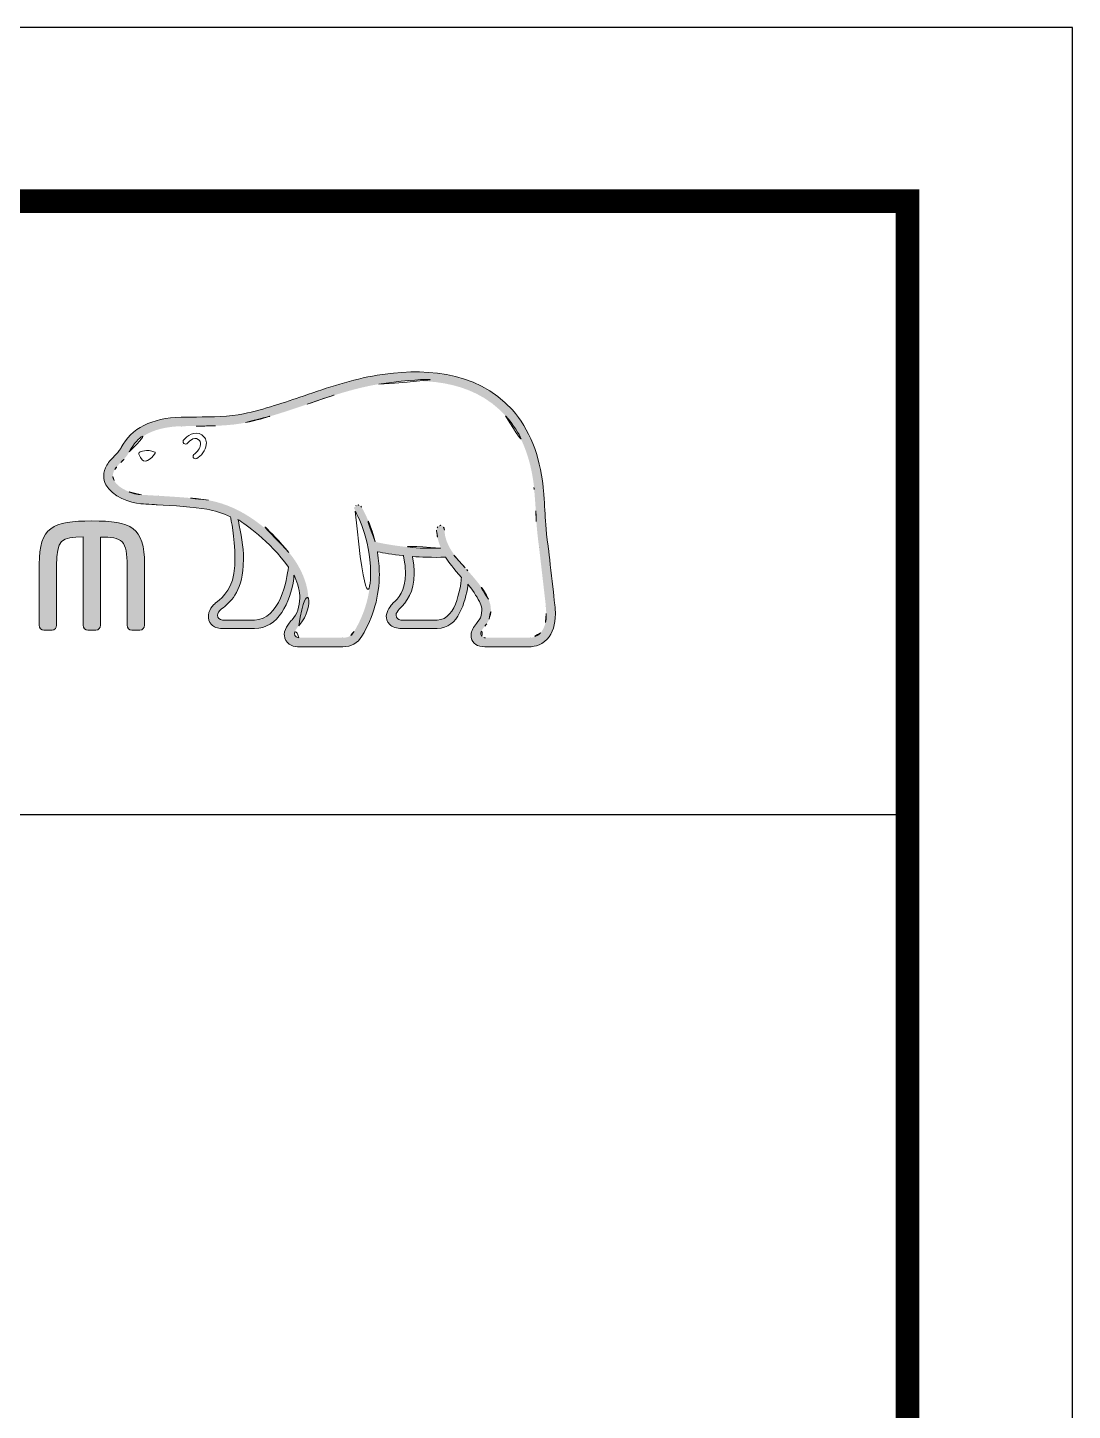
# Model space of a CAD drawing. Extents: x 16296675204 to 16296683393, y -37409618576 to -37409617244.
# Drawn here: x 16296676515.3 to 16296676582.1, y -37409617455.4 to -37409617367.1 of the extents above; entities that cross this region are included whole.
import ezdxf

# ---------------------------------------------------------------- set-up
doc = ezdxf.new("R2010")
doc.units = 0
doc.header["$LTSCALE"] = 10
doc.header["$MEASUREMENT"] = 0
doc.layers.get('0').update_dxf_attribs({"linetype": 'CONTINUOUS'})
doc.layers.add('레이어 1', color=7, linetype='CONTINUOUS', lineweight=0)

msp = doc.modelspace()

# ---------------------------------------------------------------- hatches: boundary and pattern name
at = {"layer": '레이어 1'}
h = msp.add_hatch(color=5, dxfattribs=at)
h.dxf.hatch_style = 1
edge = h.paths.add_edge_path(flags=16)
edge.add_spline(control_points=[(16296676548.11409, -37409617405.735893), (16296676547.830561, -37409617406.049751), (16296676547.474251, -37409617406.052567), (16296676547.45883, -37409617406.052567), (16296676547.45883, -37409617406.052567), (16296676544.60463, -37409617406.052567), (16296676544.60463, -37409617406.052567), (16296676544.49976, -37409617406.052567), (16296676544.41963, -37409617406.026268), (16296676544.367741, -37409617405.975037), (16296676544.324421, -37409617405.932617), (16296676544.303379, -37409617405.868088), (16296676544.303379, -37409617405.788132), (16296676544.303379, -37409617405.627167), (16296676544.420879, -37409617405.479187), (16296676544.54571, -37409617405.322083), (16296676544.66143, -37409617405.173401), (16296676544.77137, -37409617405.032417), (16296676544.83292, -37409617404.859177), (16296676544.989149, -37409617404.438721), (16296676544.973181, -37409617403.990189), (16296676544.786631, -37409617403.594971), (16296676544.44961, -37409617402.879921), (16296676543.94956, -37409617402.31813), (16296676543.464911, -37409617401.775269), (16296676543.464911, -37409617401.775269), (16296676543.300791, -37409617401.595016), (16296676543.300791, -37409617401.593269), (16296676542.67078, -37409617400.89122), (16296676542.01973, -37409617400.164932), (16296676541.968361, -37409617399.180229), (16296676541.956619, -37409617398.985237), (16296676541.866489, -37409617398.867416), (16296676541.741119, -37409617398.872681), (16296676541.741119, -37409617398.872681), (16296676541.556471, -37409617398.961388), (16296676541.55246, -37409617398.961388), (16296676541.50248, -37409617399.016457), (16296676541.4746, -37409617399.098503), (16296676541.4746, -37409617399.192863), (16296676541.4746, -37409617399.192863), (16296676541.476179, -37409617399.226151), (16296676541.476179, -37409617399.226517), (16296676541.501431, -37409617399.582458), (16296676541.5863, -37409617399.931732), (16296676541.73551, -37409617400.294327), (16296676541.73551, -37409617400.294327), (16296676541.75008, -37409617400.330818), (16296676541.75008, -37409617400.330818), (16296676541.75008, -37409617400.330818), (16296676541.711479, -37409617400.332207), (16296676541.711479, -37409617400.332207), (16296676539.87916, -37409617400.404808), (16296676538.0828, -37409617400.059036), (16296676537.554501, -37409617399.931732), (16296676537.228701, -37409617398.62088), (16296676536.700239, -37409617397.751892), (16296676536.677441, -37409617397.715073), (16296676536.63641, -37409617397.647041), (16296676536.570829, -37409617397.594772), (16296676536.5077, -37409617397.576538), (16296676536.5077, -37409617397.576538), (16296676536.35339, -37409617397.599693), (16296676536.334471, -37409617397.602142), (16296676536.321501, -37409617397.621429), (16296676536.294491, -37409617397.657898), (16296676536.234871, -37409617397.737869), (16296676536.234871, -37409617397.737869), (16296676536.22752, -37409617397.802032), (16296676536.22752, -37409617397.802032), (16296676536.22752, -37409617397.802032), (16296676536.276251, -37409617397.974564), (16296676536.276251, -37409617397.974564), (16296676536.316231, -37409617398.043663), (16296676537.257111, -37409617399.691872), (16296676537.257111, -37409617401.874878), (16296676537.257111, -37409617403.221497), (16296676536.903271, -37409617404.491997), (16296676536.20542, -37409617405.650681), (16296676536.03867, -37409617405.928757), (16296676535.81896, -37409617406.052567), (16296676535.49214, -37409617406.052567), (16296676535.49214, -37409617406.052567), (16296676532.678591, -37409617406.052567), (16296676532.678591, -37409617406.052567), (16296676532.58532, -37409617406.052567), (16296676532.39069, -37409617405.986977), (16296676532.39069, -37409617405.783569), (16296676532.39069, -37409617405.671356), (16296676532.494659, -37409617405.487244), (16296676532.667919, -37409617405.293327), (16296676533.840401, -37409617403.98774), (16296676533.16396, -37409617401.948502), (16296676532.03949, -37409617400.605042), (16296676530.9534, -37409617399.309273), (16296676529.18088, -37409617397.678589), (16296676526.904949, -37409617397.273537), (16296676526.098379, -37409617397.132591), (16296676524.772989, -37409617397.054047), (16296676523.702511, -37409617396.99054), (16296676523.702511, -37409617396.99054), (16296676522.62048, -37409617396.926376), (16296676522.62048, -37409617396.926376), (16296676522.06518, -37409617396.883942), (16296676521.14744, -37409617396.542389), (16296676520.86812, -37409617396.013527), (16296676520.75012, -37409617395.794357), (16296676520.763439, -37409617395.572037), (16296676520.911421, -37409617395.316399), (16296676521.004539, -37409617395.162109), (16296676521.13236, -37409617395.029541), (16296676521.29315, -37409617394.868217), (16296676521.47094, -37409617394.688316), (16296676521.65383, -37409617394.502113), (16296676521.796221, -37409617394.25663), (16296676521.796221, -37409617394.25663), (16296676521.837061, -37409617394.17984), (16296676521.837061, -37409617394.17984), (16296676522.38044, -37409617393.140411), (16296676523.499809, -37409617392.591583), (16296676525.16539, -37409617392.547409), (16296676525.16539, -37409617392.547409), (16296676526.10471, -37409617392.536888), (16296676526.10471, -37409617392.536888), (16296676527.136049, -37409617392.531631), (16296676528.306299, -37409617392.525673), (16296676529.267851, -37409617392.318764), (16296676530.61833, -37409617392.028397), (16296676531.97319, -37409617391.565491), (16296676533.16885, -37409617391.157997), (16296676533.16885, -37409617391.157997), (16296676533.207081, -37409617391.145393), (16296676533.207081, -37409617391.145393), (16296676534.685909, -37409617390.639687), (16296676536.21524, -37409617390.116814), (16296676537.77857, -37409617389.862228), (16296676540.280531, -37409617389.448067), (16296676543.716339, -37409617389.461746), (16296676545.877951, -37409617391.888474), (16296676546.87706, -37409617393.012039), (16296676547.4925, -37409617394.557167), (16296676547.704309, -37409617396.482071), (16296676547.704309, -37409617396.482071), (16296676547.69626, -37409617396.475754), (16296676547.688869, -37409617396.469101), (16296676547.706051, -37409617396.507294), (16296676547.7222, -37409617396.723343), (16296676547.81127, -37409617397.947922), (16296676547.83687, -37409617398.536713), (16296676547.86388, -37409617399.145493), (16296676548.01782, -37409617400.275047), (16296676548.01782, -37409617400.275047), (16296676548.454069, -37409617404.052597), (16296676548.454069, -37409617404.052597), (16296676548.454069, -37409617404.052597), (16296676548.480021, -37409617404.511658), (16296676548.480021, -37409617404.511658), (16296676548.480021, -37409617405.053818), (16296676548.357281, -37409617405.465874), (16296676548.11409, -37409617405.735893)], knot_values=[0, 0, 0, 0, 1, 1, 1, 2, 2, 2, 3, 3, 3, 4, 4, 4, 5, 5, 5, 6, 6, 6, 7, 7, 7, 8, 8, 8, 9, 9, 9, 10, 10, 10, 11, 11, 11, 12, 12, 12, 13, 13, 13, 14, 14, 14, 15, 15, 15, 16, 16, 16, 17, 17, 17, 18, 18, 18, 19, 19, 19, 20, 20, 20, 21, 21, 21, 22, 22, 22, 23, 23, 23, 24, 24, 24, 25, 25, 25, 26, 26, 26, 27, 27, 27, 28, 28, 28, 29, 29, 29, 30, 30, 30, 31, 31, 31, 32, 32, 32, 33, 33, 33, 34, 34, 34, 35, 35, 35, 36, 36, 36, 37, 37, 37, 38, 38, 38, 39, 39, 39, 40, 40, 40, 41, 41, 41, 42, 42, 42, 43, 43, 43, 44, 44, 44, 45, 45, 45, 46, 46, 46, 47, 47, 47, 48, 48, 48, 49, 49, 49, 50, 50, 50, 51, 51, 51, 52, 52, 52, 53, 53, 53, 53], degree=3, periodic=0)
edge = h.paths.add_edge_path(flags=16)
edge.add_spline(control_points=[(16296676541.51598, -37409617404.919487), (16296676541.51598, -37409617404.919487), (16296676539.18762, -37409617404.919487), (16296676539.18762, -37409617404.919487), (16296676539.01544, -37409617404.919487), (16296676538.879379, -37409617404.782028), (16296676538.879379, -37409617404.606667), (16296676538.879379, -37409617404.484299), (16296676538.98563, -37409617404.328598), (16296676539.086109, -37409617404.221626), (16296676539.55971, -37409617403.768204), (16296676540.04417, -37409617403.143997), (16296676540.04417, -37409617401.95903), (16296676540.04417, -37409617401.95903), (16296676540.014179, -37409617401.420731), (16296676540.014179, -37409617401.41864), (16296676540.014179, -37409617401.41864), (16296676539.92861, -37409617400.89505), (16296676539.92861, -37409617400.89505), (16296676539.92861, -37409617400.89505), (16296676539.922649, -37409617400.862083), (16296676539.922649, -37409617400.862083), (16296676539.922649, -37409617400.862083), (16296676539.95701, -37409617400.864548), (16296676539.95701, -37409617400.864548), (16296676540.391171, -37409617400.895752), (16296676541.23597, -37409617400.942757), (16296676542.04253, -37409617400.904533), (16296676542.24733, -37409617401.230309), (16296676542.57733, -37409617401.649368), (16296676543.05917, -37409617402.207657), (16296676543.03706, -37409617402.485413), (16296676542.80702, -37409617404.919487), (16296676541.51598, -37409617404.919487)], knot_values=[0, 0, 0, 0, 1, 1, 1, 2, 2, 2, 3, 3, 3, 4, 4, 4, 5, 5, 5, 6, 6, 6, 7, 7, 7, 8, 8, 8, 9, 9, 9, 10, 10, 10, 11, 11, 11, 11], degree=3, periodic=0)
edge = h.paths.add_edge_path(flags=16)
edge.add_spline(control_points=[(16296676529.8328, -37409617404.919487), (16296676529.8328, -37409617404.919487), (16296676527.78903, -37409617404.919487), (16296676527.78903, -37409617404.919487), (16296676527.63578, -37409617404.919487), (16296676527.470949, -37409617404.793243), (16296676527.470949, -37409617404.606667), (16296676527.470949, -37409617404.493431), (16296676527.565981, -37409617404.353142), (16296676527.739229, -37409617404.213913), (16296676528.256479, -37409617403.801857), (16296676529.04026, -37409617403.178337), (16296676529.12513, -37409617401.456833), (16296676529.12513, -37409617401.456833), (16296676529.13686, -37409617400.987267), (16296676529.13686, -37409617400.987267), (16296676529.13686, -37409617400.255058), (16296676528.96907, -37409617399.371002), (16296676528.809879, -37409617398.58091), (16296676528.809879, -37409617398.58091), (16296676528.783911, -37409617398.500259), (16296676528.783911, -37409617398.500259), (16296676528.783911, -37409617398.500259), (16296676528.850889, -37409617398.552513), (16296676528.850889, -37409617398.552513), (16296676529.155621, -37409617398.740112), (16296676530.82489, -37409617399.871407), (16296676532.00951, -37409617401.542793), (16296676531.911301, -37409617402.333908), (16296676531.46524, -37409617404.919487), (16296676529.8328, -37409617404.919487)], knot_values=[0, 0, 0, 0, 1, 1, 1, 2, 2, 2, 3, 3, 3, 4, 4, 4, 5, 5, 5, 6, 6, 6, 7, 7, 7, 8, 8, 8, 9, 9, 9, 10, 10, 10, 10], degree=3, periodic=0)
edge = h.paths.add_edge_path()
edge.add_spline(control_points=[(16296676549.030951, -37409617403.995453), (16296676549.03023, -37409617403.990189), (16296676548.5968, -37409617400.196503), (16296676548.5968, -37409617400.196503), (16296676548.43635, -37409617399.062737), (16296676548.4132, -37409617398.45816), (16296676548.392349, -37409617397.922333), (16296676548.392349, -37409617397.922333), (16296676548.285049, -37409617396.424553), (16296676548.285049, -37409617396.423492), (16296676548.056761, -37409617394.373413), (16296676547.39327, -37409617392.717484), (16296676546.312099, -37409617391.506577), (16296676543.976549, -37409617388.882401), (16296676540.330681, -37409617388.854691), (16296676537.68232, -37409617389.291313), (16296676536.05813, -37409617389.559937), (16296676534.505659, -37409617390.089828), (16296676533.004721, -37409617390.603218), (16296676533.004721, -37409617390.603218), (16296676532.956341, -37409617390.620392), (16296676532.956341, -37409617390.620392), (16296676531.78297, -37409617391.020523), (16296676530.451401, -37409617391.476067), (16296676529.14477, -37409617391.754494), (16296676528.247021, -37409617391.94632), (16296676527.12273, -37409617391.955093), (16296676526.129589, -37409617391.960358), (16296676526.129589, -37409617391.960358), (16296676525.146629, -37409617391.972267), (16296676525.146629, -37409617391.972267), (16296676523.257851, -37409617392.018921), (16296676521.971359, -37409617392.672958), (16296676521.32156, -37409617393.915421), (16296676521.32156, -37409617393.915421), (16296676521.292271, -37409617393.969063), (16296676521.292271, -37409617393.969063), (16296676521.18479, -37409617394.157387), (16296676521.0254, -37409617394.317307), (16296676520.882681, -37409617394.460388), (16296676520.725389, -37409617394.618896), (16296676520.54813, -37409617394.796677), (16296676520.41276, -37409617395.026733), (16296676520.276859, -37409617395.257141), (16296676520.208309, -37409617395.490677), (16296676520.208309, -37409617395.720016), (16296676520.208309, -37409617395.912903), (16296676520.256689, -37409617396.102272), (16296676520.353861, -37409617396.283218), (16296676520.755381, -37409617397.041412), (16296676521.900709, -37409617397.450638), (16296676522.584181, -37409617397.49939), (16296676522.584181, -37409617397.49939), (16296676523.59029, -37409617397.562523), (16296676523.614309, -37409617397.564621), (16296676524.620251, -37409617397.621429), (16296676525.9979, -37409617397.701027), (16296676526.8022, -37409617397.843063), (16296676527.27248, -37409617397.926178), (16296676527.80691, -37409617398.094849), (16296676528.299271, -37409617398.32666), (16296676528.334339, -37409617398.454308), (16296676528.58997, -37409617399.590881), (16296676528.58997, -37409617400.987984), (16296676528.58997, -37409617400.987984), (16296676528.579109, -37409617401.431259), (16296676528.579109, -37409617401.431259), (16296676528.50494, -37409617402.904457), (16296676527.862671, -37409617403.419273), (16296676527.39205, -37409617403.795914), (16296676527.344351, -37409617403.833443), (16296676526.92494, -37409617404.181664), (16296676526.894779, -37409617404.600723), (16296676526.87339, -37409617404.837784), (16296676526.94124, -37409617405.053818), (16296676527.085211, -37409617405.20916), (16296676527.241249, -37409617405.377487), (16296676527.4785, -37409617405.462692), (16296676527.78903, -37409617405.462692), (16296676527.78903, -37409617405.462692), (16296676529.8328, -37409617405.462692), (16296676529.8328, -37409617405.462692), (16296676531.362499, -37409617405.462692), (16296676532.119261, -37409617403.815552), (16296676532.34947, -37409617402.272537), (16296676532.34947, -37409617402.272537), (16296676532.354219, -37409617402.055473), (16296676532.354219, -37409617402.055473), (16296676532.354219, -37409617402.055473), (16296676532.417351, -37409617402.164169), (16296676532.417351, -37409617402.164169), (16296676532.613529, -37409617402.600769), (16296676532.73156, -37409617403.122597), (16296676532.73156, -37409617403.515694), (16296676532.73156, -37409617404.067337), (16296676532.56077, -37409617404.549179), (16296676532.23638, -37409617404.908257), (16296676532.154499, -37409617404.989288), (16296676531.74543, -37409617405.413254), (16296676531.74543, -37409617405.836533), (16296676531.74543, -37409617405.836533), (16296676531.749109, -37409617405.906326), (16296676531.749109, -37409617405.906326), (16296676531.80715, -37409617406.406403), (16296676532.21183, -37409617406.629784), (16296676532.58777, -37409617406.629784), (16296676532.58777, -37409617406.629784), (16296676535.49214, -37409617406.629784), (16296676535.49214, -37409617406.629784), (16296676536.016399, -37409617406.629784), (16296676536.434219, -37409617406.393753), (16296676536.702669, -37409617405.94841), (16296676537.441759, -37409617404.721359), (16296676537.81628, -37409617403.388763), (16296676537.81628, -37409617401.988831), (16296676537.81628, -37409617401.55188), (16296676537.77507, -37409617401.08548), (16296676537.69442, -37409617400.601532), (16296676537.69442, -37409617400.601532), (16296676537.687401, -37409617400.562958), (16296676537.687401, -37409617400.562958), (16296676537.687401, -37409617400.562958), (16296676537.725981, -37409617400.57103), (16296676537.725981, -37409617400.57103), (16296676538.07542, -37409617400.638702), (16296676538.637581, -37409617400.736191), (16296676539.33227, -37409617400.811234), (16296676539.33227, -37409617400.811234), (16296676539.352461, -37409617400.813698), (16296676539.352461, -37409617400.813698), (16296676539.352461, -37409617400.813698), (16296676539.44591, -37409617401.346046), (16296676539.44591, -37409617401.346046), (16296676539.44591, -37409617401.346046), (16296676539.46641, -37409617401.472267), (16296676539.46641, -37409617401.47438), (16296676539.46641, -37409617401.47438), (16296676539.49412, -37409617401.945358), (16296676539.49412, -37409617401.945358), (16296676539.49412, -37409617403.075607), (16296676538.980709, -37409617403.567261), (16296676538.704729, -37409617403.830971), (16296676538.700859, -37409617403.834488), (16296676538.31583, -37409617404.22583), (16296676538.27409, -37409617404.573013), (16296676538.27409, -37409617404.573013), (16296676538.260771, -37409617404.679626), (16296676538.260771, -37409617404.679626), (16296676538.260771, -37409617404.788696), (16296676538.288811, -37409617405.002609), (16296676538.47958, -37409617405.199699), (16296676538.64757, -37409617405.374687), (16296676538.9076, -37409617405.462692), (16296676539.25338, -37409617405.462692), (16296676539.25338, -37409617405.462692), (16296676541.51598, -37409617405.462692), (16296676541.51598, -37409617405.462692), (16296676542.890129, -37409617405.462692), (16296676543.303761, -37409617403.715607), (16296676543.47051, -37409617402.736488), (16296676543.47051, -37409617402.736488), (16296676543.478239, -37409617402.635498), (16296676543.478239, -37409617402.635498), (16296676543.478239, -37409617402.635498), (16296676543.532591, -37409617402.709488), (16296676543.532591, -37409617402.709488), (16296676543.84944, -37409617403.114182), (16296676544.12735, -37409617403.564102), (16296676544.26112, -37409617403.843964), (16296676544.33143, -37409617403.989479), (16296676544.36931, -37409617404.151154), (16296676544.36931, -37409617404.313171), (16296676544.36931, -37409617404.313171), (16296676544.318119, -37409617404.640701), (16296676544.318119, -37409617404.640701), (16296676544.26516, -37409617404.818497), (16296676544.143829, -37409617404.982269), (16296676544.02512, -37409617405.140778), (16296676543.85099, -37409617405.366966), (16296676543.67144, -37409617405.60157), (16296676543.67144, -37409617405.88633), (16296676543.67144, -37409617405.88633), (16296676543.68829, -37409617406.043083), (16296676543.68829, -37409617406.043083), (16296676543.77104, -37409617406.42112), (16296676544.07737, -37409617406.629784), (16296676544.55027, -37409617406.629784), (16296676544.55027, -37409617406.629784), (16296676547.45743, -37409617406.629784), (16296676547.45743, -37409617406.629784), (16296676547.52124, -37409617406.629784), (16296676548.089359, -37409617406.615753), (16296676548.53437, -37409617406.134262), (16296676548.88961, -37409617405.749573), (16296676549.062149, -37409617405.220718), (16296676549.062149, -37409617404.518661), (16296676549.062149, -37409617404.518661), (16296676549.03129, -37409617403.997902), (16296676549.030951, -37409617403.995453)], knot_values=[0, 0, 0, 0, 1, 1, 1, 2, 2, 2, 3, 3, 3, 4, 4, 4, 5, 5, 5, 6, 6, 6, 7, 7, 7, 8, 8, 8, 9, 9, 9, 10, 10, 10, 11, 11, 11, 12, 12, 12, 13, 13, 13, 14, 14, 14, 15, 15, 15, 16, 16, 16, 17, 17, 17, 18, 18, 18, 19, 19, 19, 20, 20, 20, 21, 21, 21, 22, 22, 22, 23, 23, 23, 24, 24, 24, 25, 25, 25, 26, 26, 26, 27, 27, 27, 28, 28, 28, 29, 29, 29, 30, 30, 30, 31, 31, 31, 32, 32, 32, 33, 33, 33, 34, 34, 34, 35, 35, 35, 36, 36, 36, 37, 37, 37, 38, 38, 38, 39, 39, 39, 40, 40, 40, 41, 41, 41, 42, 42, 42, 43, 43, 43, 44, 44, 44, 45, 45, 45, 46, 46, 46, 47, 47, 47, 48, 48, 48, 49, 49, 49, 50, 50, 50, 51, 51, 51, 52, 52, 52, 53, 53, 53, 54, 54, 54, 55, 55, 55, 56, 56, 56, 57, 57, 57, 58, 58, 58, 59, 59, 59, 60, 60, 60, 61, 61, 61, 62, 62, 62, 63, 63, 63, 64, 64, 64, 65, 65, 65, 66, 66, 66, 66], degree=3, periodic=0)
edge = h.paths.add_edge_path(flags=0)
edge.add_spline(control_points=[(16296676522.534731, -37409617394.184387), (16296676522.534731, -37409617394.184387), (16296676522.957661, -37409617393.993271), (16296676523.48159, -37409617394.195259), (16296676523.48159, -37409617394.195259), (16296676523.546459, -37409617394.222961), (16296676523.46195, -37409617394.342552), (16296676523.206829, -37409617394.685516), (16296676522.955379, -37409617394.759521), (16296676522.955379, -37409617394.759521), (16296676522.955379, -37409617394.759521), (16296676522.773211, -37409617394.823677), (16296676522.670811, -37409617394.699539), (16296676522.463909, -37409617394.456879), (16296676522.4576, -37409617394.315552), (16296676522.4576, -37409617394.315552), (16296676522.4576, -37409617394.315552), (16296676522.436199, -37409617394.210693), (16296676522.534731, -37409617394.184387)], knot_values=[0, 0, 0, 0, 1, 1, 1, 2, 2, 2, 3, 3, 3, 4, 4, 4, 5, 5, 5, 6, 6, 6, 6], degree=3, periodic=0)
edge = h.paths.add_edge_path(flags=0)
edge.add_spline(control_points=[(16296676525.325649, -37409617393.406578), (16296676525.262341, -37409617393.475662), (16296676525.257441, -37409617393.590691), (16296676525.325649, -37409617393.651352), (16296676525.39089, -37409617393.710274), (16296676525.503969, -37409617393.694839), (16296676525.567089, -37409617393.625412), (16296676525.60076, -37409617393.590691), (16296676525.947941, -37409617393.178627), (16296676526.247431, -37409617393.389389), (16296676526.356831, -37409617393.467957), (16296676526.402069, -37409617393.579468), (16296676526.38595, -37409617393.723587), (16296676526.36034, -37409617393.954681), (16296676526.159929, -37409617394.21701), (16296676526.019831, -37409617394.306778), (16296676525.94146, -37409617394.354477), (16296676525.88973, -37409617394.456879), (16296676525.926901, -37409617394.539642), (16296676525.96372, -37409617394.62204), (16296676526.068581, -37409617394.646606), (16296676526.152731, -37409617394.607323), (16296676526.403469, -37409617394.487381), (16296676526.719629, -37409617394.086906), (16296676526.76293, -37409617393.713432), (16296676526.791679, -37409617393.453217), (16296676526.6749, -37409617393.240707), (16296676526.466949, -37409617393.09729), (16296676526.019831, -37409617392.779907), (16296676525.513081, -37409617393.204567), (16296676525.325649, -37409617393.406578)], knot_values=[0, 0, 0, 0, 1, 1, 1, 2, 2, 2, 3, 3, 3, 4, 4, 4, 5, 5, 5, 6, 6, 6, 7, 7, 7, 8, 8, 8, 9, 9, 9, 10, 10, 10, 10], degree=3, periodic=0)
edge = h.paths.add_edge_path(flags=0)
edge.add_spline(control_points=[(16296676525.26849, -37409617393.716232), (16296676525.26849, -37409617393.716232), (16296676525.26849, -37409617393.716232), (16296676525.26849, -37409617393.716232), (16296676525.26849, -37409617393.716232), (16296676525.26849, -37409617393.716232), (16296676525.26849, -37409617393.716232)], knot_values=[0, 0, 0, 0, 1, 1, 1, 2, 2, 2, 2], degree=3, periodic=0)
h = msp.add_hatch(color=5, dxfattribs=at)
h.dxf.hatch_style = 2
edge = h.paths.add_edge_path()
edge.add_spline(control_points=[(16296676516.08955, -37409617401.359009), (16296676516.08955, -37409617401.359009), (16296676516.08955, -37409617405.258621), (16296676516.08955, -37409617405.258621), (16296676516.08955, -37409617405.427277), (16296676516.222099, -37409617405.564392), (16296676516.384821, -37409617405.564392), (16296676516.384821, -37409617405.564392), (16296676516.90663, -37409617405.564392), (16296676516.90663, -37409617405.564392), (16296676517.09074, -37409617405.564392), (16296676517.20085, -37409617405.409401), (16296676517.20085, -37409617405.258621), (16296676517.20085, -37409617405.258621), (16296676517.20085, -37409617401.455437), (16296676517.20085, -37409617401.455437), (16296676517.20085, -37409617399.778481), (16296676517.48526, -37409617399.615417), (16296676518.903419, -37409617399.611557), (16296676518.903419, -37409617399.714668), (16296676518.903419, -37409617405.258621), (16296676518.903419, -37409617405.258621), (16296676518.903419, -37409617405.433601), (16296676519.02932, -37409617405.564392), (16296676519.196239, -37409617405.564392), (16296676519.196239, -37409617405.564392), (16296676519.70895, -37409617405.564392), (16296676519.70895, -37409617405.564392), (16296676519.89234, -37409617405.564392), (16296676520.002119, -37409617405.409401), (16296676520.002119, -37409617405.258621), (16296676520.002119, -37409617405.258621), (16296676520.002119, -37409617399.731842), (16296676520.002119, -37409617399.622437), (16296676520.6656, -37409617399.624878), (16296676521.13166, -37409617399.679588), (16296676521.38398, -37409617399.931732), (16296676521.64979, -37409617400.197189), (16296676521.7017, -37409617400.69236), (16296676521.7017, -37409617401.455437), (16296676521.7017, -37409617401.455437), (16296676521.7017, -37409617405.258621), (16296676521.7017, -37409617405.258621), (16296676521.7017, -37409617405.424141), (16296676521.83724, -37409617405.564392), (16296676521.997511, -37409617405.564392), (16296676521.997511, -37409617405.564392), (16296676522.52177, -37409617405.564392), (16296676522.52177, -37409617405.564392), (16296676522.7036, -37409617405.564392), (16296676522.815981, -37409617405.405891), (16296676522.815981, -37409617405.258621), (16296676522.815981, -37409617405.258621), (16296676522.815981, -37409617401.359009), (16296676522.815981, -37409617401.359009), (16296676522.815981, -37409617398.995422), (16296676521.977859, -37409617398.594917), (16296676519.4589, -37409617398.594917), (16296676516.93083, -37409617398.594917), (16296676516.08955, -37409617398.995422), (16296676516.08955, -37409617401.359009)], knot_values=[0, 0, 0, 0, 1, 1, 1, 2, 2, 2, 3, 3, 3, 4, 4, 4, 5, 5, 5, 6, 6, 6, 7, 7, 7, 8, 8, 8, 9, 9, 9, 10, 10, 10, 11, 11, 11, 12, 12, 12, 13, 13, 13, 14, 14, 14, 15, 15, 15, 16, 16, 16, 17, 17, 17, 18, 18, 18, 19, 19, 19, 20, 20, 20, 20], degree=3, periodic=0)

# ---------------------------------------------------------------- linework, layer by layer
at = {"color": 5}
msp.add_line((16296676529.742241, -37409617405.462692), (16296676529.742241, -37409617405.462692), dxfattribs=at)
at = {"color": 5, "ltscale": 40}
msp.add_line((16296676571.552481, -37409617417.36499), (16296676467.50938, -37409617417.36499), dxfattribs=at)
at = {"ltscale": 0.5}
msp.add_lwpolyline([(16296675931.084169, -37409617844.102562), (16296676582.084169, -37409617844.102562), (16296676582.084169, -37409617367.102562), (16296675931.084169, -37409617367.102562)], close=True, dxfattribs=at)
at = {"color": 5, "linetype": 'ByBlock', "lineweight": 200, "const_width": 1.5}
msp.add_lwpolyline([(16296675941.552361, -37409617823.677841), (16296676571.552361, -37409617823.677841), (16296676571.552361, -37409617378.177841), (16296675941.552361, -37409617378.177841)], close=True, dxfattribs=at)
at = {"layer": '레이어 1', "color": 5}
for points, knots in [([(16296676549.030951, -37409617403.995453), (16296676549.03023, -37409617403.990189), (16296676548.5968, -37409617400.196503), (16296676548.5968, -37409617400.196503), (16296676548.43635, -37409617399.062737), (16296676548.4132, -37409617398.45816), (16296676548.392349, -37409617397.922333), (16296676548.392349, -37409617397.922333), (16296676548.285049, -37409617396.424553), (16296676548.285049, -37409617396.423492), (16296676548.056761, -37409617394.373413), (16296676547.39327, -37409617392.717484), (16296676546.312099, -37409617391.506577), (16296676543.976549, -37409617388.882401), (16296676540.330681, -37409617388.854691), (16296676537.68232, -37409617389.291313), (16296676536.05813, -37409617389.559937), (16296676534.505659, -37409617390.089828), (16296676533.004721, -37409617390.603218), (16296676533.004721, -37409617390.603218), (16296676532.956341, -37409617390.620392), (16296676532.956341, -37409617390.620392), (16296676531.78297, -37409617391.020523), (16296676530.451401, -37409617391.476067), (16296676529.14477, -37409617391.754494), (16296676528.247021, -37409617391.94632), (16296676527.12273, -37409617391.955093), (16296676526.129589, -37409617391.960358), (16296676526.129589, -37409617391.960358), (16296676525.146629, -37409617391.972267), (16296676525.146629, -37409617391.972267), (16296676523.257851, -37409617392.018921), (16296676521.971359, -37409617392.672958), (16296676521.32156, -37409617393.915421), (16296676521.32156, -37409617393.915421), (16296676521.292271, -37409617393.969063), (16296676521.292271, -37409617393.969063), (16296676521.18479, -37409617394.157387), (16296676521.0254, -37409617394.317307), (16296676520.882681, -37409617394.460388), (16296676520.725389, -37409617394.618896), (16296676520.54813, -37409617394.796677), (16296676520.41276, -37409617395.026733), (16296676520.276859, -37409617395.257141), (16296676520.208309, -37409617395.490677), (16296676520.208309, -37409617395.720016), (16296676520.208309, -37409617395.912903), (16296676520.256689, -37409617396.102272), (16296676520.353861, -37409617396.283218), (16296676520.755381, -37409617397.041412), (16296676521.900709, -37409617397.450638), (16296676522.584181, -37409617397.49939), (16296676522.584181, -37409617397.49939), (16296676523.59029, -37409617397.562523), (16296676523.614309, -37409617397.564621), (16296676524.620251, -37409617397.621429), (16296676525.9979, -37409617397.701027), (16296676526.8022, -37409617397.843063), (16296676527.27248, -37409617397.926178), (16296676527.80691, -37409617398.094849), (16296676528.299271, -37409617398.32666), (16296676528.334339, -37409617398.454308), (16296676528.58997, -37409617399.590881), (16296676528.58997, -37409617400.987984), (16296676528.58997, -37409617400.987984), (16296676528.579109, -37409617401.431259), (16296676528.579109, -37409617401.431259), (16296676528.50494, -37409617402.904457), (16296676527.862671, -37409617403.419273), (16296676527.39205, -37409617403.795914), (16296676527.344351, -37409617403.833443), (16296676526.92494, -37409617404.181664), (16296676526.894779, -37409617404.600723), (16296676526.87339, -37409617404.837784), (16296676526.94124, -37409617405.053818), (16296676527.085211, -37409617405.20916), (16296676527.241249, -37409617405.377487), (16296676527.4785, -37409617405.462692), (16296676527.78903, -37409617405.462692), (16296676527.78903, -37409617405.462692), (16296676529.8328, -37409617405.462692), (16296676529.8328, -37409617405.462692), (16296676531.362499, -37409617405.462692), (16296676532.119261, -37409617403.815552), (16296676532.34947, -37409617402.272537), (16296676532.34947, -37409617402.272537), (16296676532.354219, -37409617402.055473), (16296676532.354219, -37409617402.055473), (16296676532.354219, -37409617402.055473), (16296676532.417351, -37409617402.164169), (16296676532.417351, -37409617402.164169), (16296676532.613529, -37409617402.600769), (16296676532.73156, -37409617403.122597), (16296676532.73156, -37409617403.515694), (16296676532.73156, -37409617404.067337), (16296676532.56077, -37409617404.549179), (16296676532.23638, -37409617404.908257), (16296676532.154499, -37409617404.989288), (16296676531.74543, -37409617405.413254), (16296676531.74543, -37409617405.836533), (16296676531.74543, -37409617405.836533), (16296676531.749109, -37409617405.906326), (16296676531.749109, -37409617405.906326), (16296676531.80715, -37409617406.406403), (16296676532.21183, -37409617406.629784), (16296676532.58777, -37409617406.629784), (16296676532.58777, -37409617406.629784), (16296676535.49214, -37409617406.629784), (16296676535.49214, -37409617406.629784), (16296676536.016399, -37409617406.629784), (16296676536.434219, -37409617406.393753), (16296676536.702669, -37409617405.94841), (16296676537.441759, -37409617404.721359), (16296676537.81628, -37409617403.388763), (16296676537.81628, -37409617401.988831), (16296676537.81628, -37409617401.55188), (16296676537.77507, -37409617401.08548), (16296676537.69442, -37409617400.601532), (16296676537.69442, -37409617400.601532), (16296676537.687401, -37409617400.562958), (16296676537.687401, -37409617400.562958), (16296676537.687401, -37409617400.562958), (16296676537.725981, -37409617400.57103), (16296676537.725981, -37409617400.57103), (16296676538.07542, -37409617400.638702), (16296676538.637581, -37409617400.736191), (16296676539.33227, -37409617400.811234), (16296676539.33227, -37409617400.811234), (16296676539.352461, -37409617400.813698), (16296676539.352461, -37409617400.813698), (16296676539.352461, -37409617400.813698), (16296676539.44591, -37409617401.346046), (16296676539.44591, -37409617401.346046), (16296676539.44591, -37409617401.346046), (16296676539.46641, -37409617401.472267), (16296676539.46641, -37409617401.47438), (16296676539.46641, -37409617401.47438), (16296676539.49412, -37409617401.945358), (16296676539.49412, -37409617401.945358), (16296676539.49412, -37409617403.075607), (16296676538.980709, -37409617403.567261), (16296676538.704729, -37409617403.830971), (16296676538.700859, -37409617403.834488), (16296676538.31583, -37409617404.22583), (16296676538.27409, -37409617404.573013), (16296676538.27409, -37409617404.573013), (16296676538.260771, -37409617404.679626), (16296676538.260771, -37409617404.679626), (16296676538.260771, -37409617404.788696), (16296676538.288811, -37409617405.002609), (16296676538.47958, -37409617405.199699), (16296676538.64757, -37409617405.374687), (16296676538.9076, -37409617405.462692), (16296676539.25338, -37409617405.462692), (16296676539.25338, -37409617405.462692), (16296676541.51598, -37409617405.462692), (16296676541.51598, -37409617405.462692), (16296676542.890129, -37409617405.462692), (16296676543.303761, -37409617403.715607), (16296676543.47051, -37409617402.736488), (16296676543.47051, -37409617402.736488), (16296676543.478239, -37409617402.635498), (16296676543.478239, -37409617402.635498), (16296676543.478239, -37409617402.635498), (16296676543.532591, -37409617402.709488), (16296676543.532591, -37409617402.709488), (16296676543.84944, -37409617403.114182), (16296676544.12735, -37409617403.564102), (16296676544.26112, -37409617403.843964), (16296676544.33143, -37409617403.989479), (16296676544.36931, -37409617404.151154), (16296676544.36931, -37409617404.313171), (16296676544.36931, -37409617404.313171), (16296676544.318119, -37409617404.640701), (16296676544.318119, -37409617404.640701), (16296676544.26516, -37409617404.818497), (16296676544.143829, -37409617404.982269), (16296676544.02512, -37409617405.140778), (16296676543.85099, -37409617405.366966), (16296676543.67144, -37409617405.60157), (16296676543.67144, -37409617405.88633), (16296676543.67144, -37409617405.88633), (16296676543.68829, -37409617406.043083), (16296676543.68829, -37409617406.043083), (16296676543.77104, -37409617406.42112), (16296676544.07737, -37409617406.629784), (16296676544.55027, -37409617406.629784), (16296676544.55027, -37409617406.629784), (16296676547.45743, -37409617406.629784), (16296676547.45743, -37409617406.629784), (16296676547.52124, -37409617406.629784), (16296676548.089359, -37409617406.615753), (16296676548.53437, -37409617406.134262), (16296676548.88961, -37409617405.749573), (16296676549.062149, -37409617405.220718), (16296676549.062149, -37409617404.518661), (16296676549.062149, -37409617404.518661), (16296676549.03129, -37409617403.997902), (16296676549.030951, -37409617403.995453)], [0, 0, 0, 0, 1, 1, 1, 2, 2, 2, 3, 3, 3, 4, 4, 4, 5, 5, 5, 6, 6, 6, 7, 7, 7, 8, 8, 8, 9, 9, 9, 10, 10, 10, 11, 11, 11, 12, 12, 12, 13, 13, 13, 14, 14, 14, 15, 15, 15, 16, 16, 16, 17, 17, 17, 18, 18, 18, 19, 19, 19, 20, 20, 20, 21, 21, 21, 22, 22, 22, 23, 23, 23, 24, 24, 24, 25, 25, 25, 26, 26, 26, 27, 27, 27, 28, 28, 28, 29, 29, 29, 30, 30, 30, 31, 31, 31, 32, 32, 32, 33, 33, 33, 34, 34, 34, 35, 35, 35, 36, 36, 36, 37, 37, 37, 38, 38, 38, 39, 39, 39, 40, 40, 40, 41, 41, 41, 42, 42, 42, 43, 43, 43, 44, 44, 44, 45, 45, 45, 46, 46, 46, 47, 47, 47, 48, 48, 48, 49, 49, 49, 50, 50, 50, 51, 51, 51, 52, 52, 52, 53, 53, 53, 54, 54, 54, 55, 55, 55, 56, 56, 56, 57, 57, 57, 58, 58, 58, 59, 59, 59, 60, 60, 60, 61, 61, 61, 62, 62, 62, 63, 63, 63, 64, 64, 64, 65, 65, 65, 66, 66, 66, 66]), ([(16296676525.325649, -37409617393.406578), (16296676525.262341, -37409617393.475662), (16296676525.257441, -37409617393.590691), (16296676525.325649, -37409617393.651352), (16296676525.39089, -37409617393.710274), (16296676525.503969, -37409617393.694839), (16296676525.567089, -37409617393.625412), (16296676525.60076, -37409617393.590691), (16296676525.947941, -37409617393.178627), (16296676526.247431, -37409617393.389389), (16296676526.356831, -37409617393.467957), (16296676526.402069, -37409617393.579468), (16296676526.38595, -37409617393.723587), (16296676526.36034, -37409617393.954681), (16296676526.159929, -37409617394.21701), (16296676526.019831, -37409617394.306778), (16296676525.94146, -37409617394.354477), (16296676525.88973, -37409617394.456879), (16296676525.926901, -37409617394.539642), (16296676525.96372, -37409617394.62204), (16296676526.068581, -37409617394.646606), (16296676526.152731, -37409617394.607323), (16296676526.403469, -37409617394.487381), (16296676526.719629, -37409617394.086906), (16296676526.76293, -37409617393.713432), (16296676526.791679, -37409617393.453217), (16296676526.6749, -37409617393.240707), (16296676526.466949, -37409617393.09729), (16296676526.019831, -37409617392.779907), (16296676525.513081, -37409617393.204567), (16296676525.325649, -37409617393.406578)], [0, 0, 0, 0, 1, 1, 1, 2, 2, 2, 3, 3, 3, 4, 4, 4, 5, 5, 5, 6, 6, 6, 7, 7, 7, 8, 8, 8, 9, 9, 9, 10, 10, 10, 10]), ([(16296676522.534731, -37409617394.184387), (16296676522.534731, -37409617394.184387), (16296676522.957661, -37409617393.993271), (16296676523.48159, -37409617394.195259), (16296676523.48159, -37409617394.195259), (16296676523.546459, -37409617394.222961), (16296676523.46195, -37409617394.342552), (16296676523.206829, -37409617394.685516), (16296676522.955379, -37409617394.759521), (16296676522.955379, -37409617394.759521), (16296676522.955379, -37409617394.759521), (16296676522.773211, -37409617394.823677), (16296676522.670811, -37409617394.699539), (16296676522.463909, -37409617394.456879), (16296676522.4576, -37409617394.315552), (16296676522.4576, -37409617394.315552), (16296676522.4576, -37409617394.315552), (16296676522.436199, -37409617394.210693), (16296676522.534731, -37409617394.184387)], [0, 0, 0, 0, 1, 1, 1, 2, 2, 2, 3, 3, 3, 4, 4, 4, 5, 5, 5, 6, 6, 6, 6]), ([(16296676525.26849, -37409617393.716232), (16296676525.26849, -37409617393.716232), (16296676525.26849, -37409617393.716232), (16296676525.26849, -37409617393.716232), (16296676525.26849, -37409617393.716232), (16296676525.26849, -37409617393.716232), (16296676525.26849, -37409617393.716232)], [0, 0, 0, 0, 1, 1, 1, 2, 2, 2, 2]), ([(16296676536.276251, -37409617397.974564), (16296676536.316231, -37409617398.043663), (16296676537.257111, -37409617399.691872), (16296676537.257111, -37409617401.874878), (16296676537.257111, -37409617403.221497), (16296676536.903271, -37409617404.491997), (16296676536.20542, -37409617405.650681)], [24, 24, 24, 24, 25, 25, 25, 26, 26, 26, 26]), ([(16296676516.08955, -37409617401.359009), (16296676516.08955, -37409617401.359009), (16296676516.08955, -37409617405.258621), (16296676516.08955, -37409617405.258621), (16296676516.08955, -37409617405.427277), (16296676516.222099, -37409617405.564392), (16296676516.384821, -37409617405.564392), (16296676516.384821, -37409617405.564392), (16296676516.90663, -37409617405.564392), (16296676516.90663, -37409617405.564392), (16296676517.09074, -37409617405.564392), (16296676517.20085, -37409617405.409401), (16296676517.20085, -37409617405.258621), (16296676517.20085, -37409617405.258621), (16296676517.20085, -37409617401.455437), (16296676517.20085, -37409617401.455437), (16296676517.20085, -37409617399.778481), (16296676517.48526, -37409617399.615417), (16296676518.903419, -37409617399.611557), (16296676518.903419, -37409617399.714668), (16296676518.903419, -37409617405.258621), (16296676518.903419, -37409617405.258621), (16296676518.903419, -37409617405.433601), (16296676519.02932, -37409617405.564392), (16296676519.196239, -37409617405.564392), (16296676519.196239, -37409617405.564392), (16296676519.70895, -37409617405.564392), (16296676519.70895, -37409617405.564392), (16296676519.89234, -37409617405.564392), (16296676520.002119, -37409617405.409401), (16296676520.002119, -37409617405.258621), (16296676520.002119, -37409617405.258621), (16296676520.002119, -37409617399.731842), (16296676520.002119, -37409617399.622437), (16296676520.6656, -37409617399.624878), (16296676521.13166, -37409617399.679588), (16296676521.38398, -37409617399.931732), (16296676521.64979, -37409617400.197189), (16296676521.7017, -37409617400.69236), (16296676521.7017, -37409617401.455437), (16296676521.7017, -37409617401.455437), (16296676521.7017, -37409617405.258621), (16296676521.7017, -37409617405.258621), (16296676521.7017, -37409617405.424141), (16296676521.83724, -37409617405.564392), (16296676521.997511, -37409617405.564392), (16296676521.997511, -37409617405.564392), (16296676522.52177, -37409617405.564392), (16296676522.52177, -37409617405.564392), (16296676522.7036, -37409617405.564392), (16296676522.815981, -37409617405.405891), (16296676522.815981, -37409617405.258621), (16296676522.815981, -37409617405.258621), (16296676522.815981, -37409617401.359009), (16296676522.815981, -37409617401.359009), (16296676522.815981, -37409617398.995422), (16296676521.977859, -37409617398.594917), (16296676519.4589, -37409617398.594917), (16296676516.93083, -37409617398.594917), (16296676516.08955, -37409617398.995422), (16296676516.08955, -37409617401.359009)], [0, 0, 0, 0, 1, 1, 1, 2, 2, 2, 3, 3, 3, 4, 4, 4, 5, 5, 5, 6, 6, 6, 7, 7, 7, 8, 8, 8, 9, 9, 9, 10, 10, 10, 11, 11, 11, 12, 12, 12, 13, 13, 13, 14, 14, 14, 15, 15, 15, 16, 16, 16, 17, 17, 17, 18, 18, 18, 19, 19, 19, 20, 20, 20, 20]), ([(16296676529.8328, -37409617404.919487), (16296676529.8328, -37409617404.919487), (16296676527.78903, -37409617404.919487), (16296676527.78903, -37409617404.919487), (16296676527.63578, -37409617404.919487), (16296676527.470949, -37409617404.793243), (16296676527.470949, -37409617404.606667), (16296676527.470949, -37409617404.493431), (16296676527.565981, -37409617404.353142), (16296676527.739229, -37409617404.213913), (16296676528.256479, -37409617403.801857), (16296676529.04026, -37409617403.178337), (16296676529.12513, -37409617401.456833), (16296676529.12513, -37409617401.456833), (16296676529.13686, -37409617400.987267), (16296676529.13686, -37409617400.987267), (16296676529.13686, -37409617400.255058), (16296676528.96907, -37409617399.371002), (16296676528.809879, -37409617398.58091), (16296676528.809879, -37409617398.58091), (16296676528.783911, -37409617398.500259), (16296676528.783911, -37409617398.500259), (16296676528.783911, -37409617398.500259), (16296676528.850889, -37409617398.552513), (16296676528.850889, -37409617398.552513), (16296676529.155621, -37409617398.740112), (16296676530.82489, -37409617399.871407), (16296676532.00951, -37409617401.542793), (16296676531.911301, -37409617402.333908), (16296676531.46524, -37409617404.919487), (16296676529.8328, -37409617404.919487)], [0, 0, 0, 0, 1, 1, 1, 2, 2, 2, 3, 3, 3, 4, 4, 4, 5, 5, 5, 6, 6, 6, 7, 7, 7, 8, 8, 8, 9, 9, 9, 10, 10, 10, 10]), ([(16296676541.51598, -37409617404.919487), (16296676541.51598, -37409617404.919487), (16296676539.18762, -37409617404.919487), (16296676539.18762, -37409617404.919487), (16296676539.01544, -37409617404.919487), (16296676538.879379, -37409617404.782028), (16296676538.879379, -37409617404.606667), (16296676538.879379, -37409617404.484299), (16296676538.98563, -37409617404.328598), (16296676539.086109, -37409617404.221626), (16296676539.55971, -37409617403.768204), (16296676540.04417, -37409617403.143997), (16296676540.04417, -37409617401.95903), (16296676540.04417, -37409617401.95903), (16296676540.014179, -37409617401.420731), (16296676540.014179, -37409617401.41864), (16296676540.014179, -37409617401.41864), (16296676539.92861, -37409617400.89505), (16296676539.92861, -37409617400.89505), (16296676539.92861, -37409617400.89505), (16296676539.922649, -37409617400.862083), (16296676539.922649, -37409617400.862083), (16296676539.922649, -37409617400.862083), (16296676539.95701, -37409617400.864548), (16296676539.95701, -37409617400.864548), (16296676540.391171, -37409617400.895752), (16296676541.23597, -37409617400.942757), (16296676542.04253, -37409617400.904533), (16296676542.24733, -37409617401.230309), (16296676542.57733, -37409617401.649368), (16296676543.05917, -37409617402.207657), (16296676543.03706, -37409617402.485413), (16296676542.80702, -37409617404.919487), (16296676541.51598, -37409617404.919487)], [0, 0, 0, 0, 1, 1, 1, 2, 2, 2, 3, 3, 3, 4, 4, 4, 5, 5, 5, 6, 6, 6, 7, 7, 7, 8, 8, 8, 9, 9, 9, 10, 10, 10, 11, 11, 11, 11]), ([(16296676532.678591, -37409617406.052567), (16296676532.58532, -37409617406.052567), (16296676532.39069, -37409617405.986977), (16296676532.39069, -37409617405.783569), (16296676532.39069, -37409617405.671356), (16296676532.494659, -37409617405.487244), (16296676532.667919, -37409617405.293327)], [28, 28, 28, 28, 29, 29, 29, 30, 30, 30, 30]), ([(16296676544.367741, -37409617405.975037), (16296676544.324421, -37409617405.932617), (16296676544.303379, -37409617405.868088), (16296676544.303379, -37409617405.788132), (16296676544.303379, -37409617405.627167), (16296676544.420879, -37409617405.479187), (16296676544.54571, -37409617405.322083)], [3, 3, 3, 3, 4, 4, 4, 5, 5, 5, 5])]:
    msp.add_open_spline(points, degree=3, knots=knots, dxfattribs=at)
for points in [[(16296676533.207081, -37409617391.145393), (16296676534.685909, -37409617390.639687), (16296676536.21524, -37409617390.116814), (16296676537.77857, -37409617389.862228)], [(16296676537.77857, -37409617389.862228), (16296676540.280531, -37409617389.448067), (16296676543.716339, -37409617389.461746), (16296676545.877951, -37409617391.888474)], [(16296676529.267851, -37409617392.318764), (16296676530.61833, -37409617392.028397), (16296676531.97319, -37409617391.565491), (16296676533.16885, -37409617391.157997)], [(16296676533.16885, -37409617391.157997), (16296676533.16885, -37409617391.157997), (16296676533.207081, -37409617391.145393), (16296676533.207081, -37409617391.145393)], [(16296676545.877951, -37409617391.888474), (16296676546.87706, -37409617393.012039), (16296676547.4925, -37409617394.557167), (16296676547.704309, -37409617396.482071)], [(16296676521.837061, -37409617394.17984), (16296676522.38044, -37409617393.140411), (16296676523.499809, -37409617392.591583), (16296676525.16539, -37409617392.547409)], [(16296676525.16539, -37409617392.547409), (16296676525.16539, -37409617392.547409), (16296676526.10471, -37409617392.536888), (16296676526.10471, -37409617392.536888)], [(16296676526.10471, -37409617392.536888), (16296676527.136049, -37409617392.531631), (16296676528.306299, -37409617392.525673), (16296676529.267851, -37409617392.318764)], [(16296676521.29315, -37409617394.868217), (16296676521.47094, -37409617394.688316), (16296676521.65383, -37409617394.502113), (16296676521.796221, -37409617394.25663)], [(16296676521.796221, -37409617394.25663), (16296676521.796221, -37409617394.25663), (16296676521.837061, -37409617394.17984), (16296676521.837061, -37409617394.17984)], [(16296676520.911421, -37409617395.316399), (16296676521.004539, -37409617395.162109), (16296676521.13236, -37409617395.029541), (16296676521.29315, -37409617394.868217)], [(16296676520.86812, -37409617396.013527), (16296676520.75012, -37409617395.794357), (16296676520.763439, -37409617395.572037), (16296676520.911421, -37409617395.316399)], [(16296676522.62048, -37409617396.926376), (16296676522.06518, -37409617396.883942), (16296676521.14744, -37409617396.542389), (16296676520.86812, -37409617396.013527)], [(16296676523.702511, -37409617396.99054), (16296676523.702511, -37409617396.99054), (16296676522.62048, -37409617396.926376), (16296676522.62048, -37409617396.926376)], [(16296676526.904949, -37409617397.273537), (16296676526.098379, -37409617397.132591), (16296676524.772989, -37409617397.054047), (16296676523.702511, -37409617396.99054)], [(16296676547.688869, -37409617396.469101), (16296676547.706051, -37409617396.507294), (16296676547.7222, -37409617396.723343), (16296676547.81127, -37409617397.947922)], [(16296676547.704309, -37409617396.482071), (16296676547.704309, -37409617396.482071), (16296676547.69626, -37409617396.475754), (16296676547.688869, -37409617396.469101)], [(16296676532.03949, -37409617400.605042), (16296676530.9534, -37409617399.309273), (16296676529.18088, -37409617397.678589), (16296676526.904949, -37409617397.273537)], [(16296676536.22752, -37409617397.802032), (16296676536.22752, -37409617397.802032), (16296676536.276251, -37409617397.974564), (16296676536.276251, -37409617397.974564)], [(16296676536.234871, -37409617397.737869), (16296676536.234871, -37409617397.737869), (16296676536.22752, -37409617397.802032), (16296676536.22752, -37409617397.802032)], [(16296676536.334471, -37409617397.602142), (16296676536.321501, -37409617397.621429), (16296676536.294491, -37409617397.657898), (16296676536.234871, -37409617397.737869)], [(16296676536.5077, -37409617397.576538), (16296676536.5077, -37409617397.576538), (16296676536.35339, -37409617397.599693), (16296676536.334471, -37409617397.602142)], [(16296676536.677441, -37409617397.715073), (16296676536.63641, -37409617397.647041), (16296676536.570829, -37409617397.594772), (16296676536.5077, -37409617397.576538)], [(16296676537.554501, -37409617399.931732), (16296676537.228701, -37409617398.62088), (16296676536.700239, -37409617397.751892), (16296676536.677441, -37409617397.715073)], [(16296676547.81127, -37409617397.947922), (16296676547.83687, -37409617398.536713), (16296676547.86388, -37409617399.145493), (16296676548.01782, -37409617400.275047)], [(16296676541.741119, -37409617398.872681), (16296676541.741119, -37409617398.872681), (16296676541.556471, -37409617398.961388), (16296676541.55246, -37409617398.961388)], [(16296676541.968361, -37409617399.180229), (16296676541.956619, -37409617398.985237), (16296676541.866489, -37409617398.867416), (16296676541.741119, -37409617398.872681)], [(16296676541.55246, -37409617398.961388), (16296676541.50248, -37409617399.016457), (16296676541.4746, -37409617399.098503), (16296676541.4746, -37409617399.192863)], [(16296676541.4746, -37409617399.192863), (16296676541.4746, -37409617399.192863), (16296676541.476179, -37409617399.226151), (16296676541.476179, -37409617399.226517)], [(16296676541.476179, -37409617399.226517), (16296676541.501431, -37409617399.582458), (16296676541.5863, -37409617399.931732), (16296676541.73551, -37409617400.294327)], [(16296676541.711479, -37409617400.332207), (16296676539.87916, -37409617400.404808), (16296676538.0828, -37409617400.059036), (16296676537.554501, -37409617399.931732)], [(16296676541.73551, -37409617400.294327), (16296676541.73551, -37409617400.294327), (16296676541.75008, -37409617400.330818), (16296676541.75008, -37409617400.330818)], [(16296676541.75008, -37409617400.330818), (16296676541.75008, -37409617400.330818), (16296676541.711479, -37409617400.332207), (16296676541.711479, -37409617400.332207)], [(16296676543.300791, -37409617401.593269), (16296676542.67078, -37409617400.89122), (16296676542.01973, -37409617400.164932), (16296676541.968361, -37409617399.180229)], [(16296676548.01782, -37409617400.275047), (16296676548.01782, -37409617400.275047), (16296676548.454069, -37409617404.052597), (16296676548.454069, -37409617404.052597)], [(16296676543.464911, -37409617401.775269), (16296676543.464911, -37409617401.775269), (16296676543.300791, -37409617401.595016), (16296676543.300791, -37409617401.593269)], [(16296676532.667919, -37409617405.293327), (16296676533.840401, -37409617403.98774), (16296676533.16396, -37409617401.948502), (16296676532.03949, -37409617400.605042)], [(16296676544.786631, -37409617403.594971), (16296676544.44961, -37409617402.879921), (16296676543.94956, -37409617402.31813), (16296676543.464911, -37409617401.775269)], [(16296676544.83292, -37409617404.859177), (16296676544.989149, -37409617404.438721), (16296676544.973181, -37409617403.990189), (16296676544.786631, -37409617403.594971)], [(16296676548.454069, -37409617404.052597), (16296676548.454069, -37409617404.052597), (16296676548.480021, -37409617404.511658), (16296676548.480021, -37409617404.511658)], [(16296676544.54571, -37409617405.322083), (16296676544.66143, -37409617405.173401), (16296676544.77137, -37409617405.032417), (16296676544.83292, -37409617404.859177)], [(16296676548.480021, -37409617404.511658), (16296676548.480021, -37409617405.053818), (16296676548.357281, -37409617405.465874), (16296676548.11409, -37409617405.735893)], [(16296676536.20542, -37409617405.650681), (16296676536.03867, -37409617405.928757), (16296676535.81896, -37409617406.052567), (16296676535.49214, -37409617406.052567)], [(16296676548.11409, -37409617405.735893), (16296676547.830561, -37409617406.049751), (16296676547.474251, -37409617406.052567), (16296676547.45883, -37409617406.052567)], [(16296676535.49214, -37409617406.052567), (16296676535.49214, -37409617406.052567), (16296676532.678591, -37409617406.052567), (16296676532.678591, -37409617406.052567)], [(16296676544.60463, -37409617406.052567), (16296676544.49976, -37409617406.052567), (16296676544.41963, -37409617406.026268), (16296676544.367741, -37409617405.975037)], [(16296676547.45883, -37409617406.052567), (16296676547.45883, -37409617406.052567), (16296676544.60463, -37409617406.052567), (16296676544.60463, -37409617406.052567)]]:
    msp.add_open_spline(points, degree=3, dxfattribs=at)

doc.saveas('drawing.dxf')
